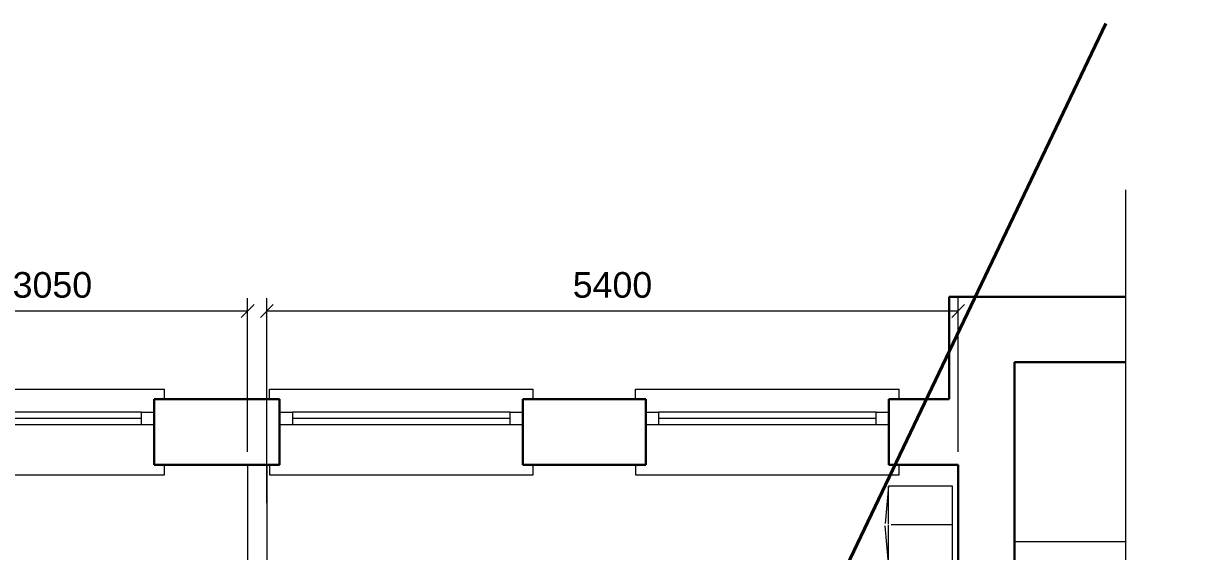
# Model space of a CAD drawing. Header units: metres. Extents: x 14591 to 15202, y 5442 to 5571.
# Drawn here: x 14885.28 to 14894.4, y 5553.8 to 5557.92 of the extents above; entities that cross this region are included whole.
import ezdxf

# ---------------------------------------------------------------- set-up
doc = ezdxf.new("R2010")
doc.units = ezdxf.units.M
doc.header["$MEASUREMENT"] = 0
doc.layers.get('Defpoints').update_dxf_attribs({"lineweight": 0})
doc.layers.add('Стены', color=7, linetype='Continuous', lineweight=13)
doc.layers.add('ТХ Мебель', color=7, linetype='Continuous', lineweight=30)
doc.styles.add('Style-Arial', font='arial.ttf')
doc.styles.add('Style-txt', font='txt.shx')
doc.dimstyles.new('100', dxfattribs={"dimtxt": 0.25, "dimasz": 0.1875, "dimexe": 0.125, "dimexo": 0.125, "dimgap": 0.0625, "dimtad": 1, "dimdec": 0, "dimlfac": 1000, "dimzin": 11, "dimdsep": 46, "dimtxsty": 'Style-txt', "dimblk": 'OBLIQUE', "dimcen": 0.09, "dimadec": 0, "dimazin": 3, "dimtfac": 1, "dimtdec": 0, "dimtmove": 0, "dimatfit": 3, "dimldrblk": 'TerminatorOpen', "dimfxl": 1, "dimfrac": 2, "dimtzin": 11, "dimlwd": 0, "dimlwe": 0, "dimarcsym": 0})

# ---------------------------------------------------------------- blocks, each defined once
blk = doc.blocks.new('*U54')
at = {"layer": 'Стены', "color": 7, "linetype": 'Continuous', "lineweight": 0}
for p, q in [((-0.335, -1.03), (-0.335, 1.03)), ((-0.255, 1.03), (-0.335, 1.03)), ((0.335, 1.03), (0.255, 1.03)), ((0.335, -1.03), (0.335, 1.03)), ((-0.155, 0.85), (-0.155, -0.85)), ((-0.105, 0.85), (-0.105, -0.85)), ((-0.055, 0.85), (-0.055, -0.85)), ((-0.255, -1.03), (-0.335, -1.03)), ((0.255, -1.03), (0.335, -1.03))]:
    blk.add_line(p, q, dxfattribs=at)
at = {"layer": 'Стены', "color": 7, "linetype": 'Continuous', "lineweight": 30}
for p, q in [((0.255, 0.95), (-0.255, 0.95)), ((0.255, -0.95), (-0.255, -0.95))]:
    blk.add_line(p, q, dxfattribs=at)
at = {"layer": 'Стены', "color": 7, "linetype": 'Continuous', "lineweight": 13, "flags": 128}
for points in [[(-0.155, 0.85), (-0.155, 0.95), (-0.055, 0.95), (-0.055, 0.85), (-0.155, 0.85)], [(-0.155, -0.95), (-0.155, -0.85), (-0.055, -0.85), (-0.055, -0.95), (-0.155, -0.95)]]:
    blk.add_lwpolyline(points, close=True, dxfattribs=at)
blk = doc.blocks.new('_Oblique')
at = {"color": 0, "linetype": 'ByBlock', "lineweight": -2}
blk.add_line((0.5, 0.5), (-0.5, -0.5), dxfattribs=at)
blk = doc.blocks.new('*D115')
at = {"color": 7, "linetype": 'Continuous', "lineweight": 0, "transparency": 16777216}
for p, q in [((14883.9828, 5554.58), (14883.9828, 5555.7796)), ((14887.0328, 5554.58), (14887.0328, 5555.7796))]:
    blk.add_line(p, q, dxfattribs=at)
at = {"color": 0, "linetype": 'Continuous', "lineweight": 0, "transparency": 16777216}
blk.add_line((14883.9828, 5555.6796), (14887.0328, 5555.6796), dxfattribs=at)
at = {"layer": 'Defpoints', "color": 0, "linetype": 'Continuous', "lineweight": 40, "transparency": 16777216}
for p in [(14887.0328, 5555.6796), (14883.9828, 5554.48), (14887.0328, 5554.48)]:
    blk.add_point(p, dxfattribs=at)
at = {"color": 0, "linetype": 'Continuous', "lineweight": 0, "transparency": 16777216, "xscale": 0.1, "yscale": 0.1, "zscale": 0.1, "rotation": 180}
blk.add_blockref('_Oblique', (14883.9828, 5555.6796), dxfattribs=at)
at = {"color": 0, "linetype": 'Continuous', "lineweight": 0, "transparency": 16777216, "xscale": 0.1, "yscale": 0.1, "zscale": 0.1}
blk.add_blockref('_Oblique', (14887.0328, 5555.6796), dxfattribs=at)
at = {"color": 0, "linetype": 'Continuous', "lineweight": 0, "transparency": 16777216, "insert": (14885.5078, 5555.8818), "char_height": 0.2, "attachment_point": 5, "style": 'Style-Arial'}
blk.add_mtext('3050', dxfattribs=at)
blk = doc.blocks.new('TerminatorOpen')
at = {"color": 0, "linetype": 'ByBlock', "lineweight": -2}
for q in [(-1, 0.5), (-1, 0), (-1, -0.5)]:
    blk.add_line((0, 0), q, dxfattribs=at)
blk = doc.blocks.new('*D116')
at = {"color": 7, "linetype": 'Continuous', "lineweight": 0, "transparency": 16777216}
for p, q in [((14887.1828, 5554.18), (14887.1828, 5555.7796)), ((14892.5828, 5554.58), (14892.5828, 5555.7796))]:
    blk.add_line(p, q, dxfattribs=at)
at = {"color": 0, "linetype": 'Continuous', "lineweight": 0, "transparency": 16777216}
blk.add_line((14887.1828, 5555.6796), (14892.5828, 5555.6796), dxfattribs=at)
at = {"layer": 'Defpoints', "color": 0, "linetype": 'Continuous', "lineweight": 40, "transparency": 16777216}
for p in [(14892.5828, 5555.6796), (14892.5828, 5554.48), (14887.1828, 5554.08)]:
    blk.add_point(p, dxfattribs=at)
at = {"color": 0, "linetype": 'Continuous', "lineweight": 0, "transparency": 16777216, "xscale": 0.1, "yscale": 0.1, "zscale": 0.1, "rotation": 180}
blk.add_blockref('_Oblique', (14887.1828, 5555.6796), dxfattribs=at)
at = {"color": 0, "linetype": 'Continuous', "lineweight": 0, "transparency": 16777216, "xscale": 0.1, "yscale": 0.1, "zscale": 0.1}
blk.add_blockref('_Oblique', (14892.5828, 5555.6796), dxfattribs=at)
at = {"color": 0, "linetype": 'Continuous', "lineweight": 0, "transparency": 16777216, "insert": (14889.8828, 5555.8817), "char_height": 0.2, "attachment_point": 5, "style": 'Style-Arial'}
blk.add_mtext('5400', dxfattribs=at)
blk = doc.blocks.new('*U130')
at = {"layer": 'Стены', "color": 7, "linetype": 'Continuous', "lineweight": 0}
blk.add_line((-0.3, -0.2627), (0.3, -0.2627), dxfattribs=at)
at = {"layer": 'ТХ Мебель', "color": 7, "linetype": 'Continuous', "lineweight": 0, "ltscale": 5e-05}
for p, q in [((-0.3, 0.2373), (-0.0099, 0.2627)), ((-0.3, 0.2373), (-0.0048, 0.2373)), ((-0.3, -0.2627), (-0.3, 0.2373)), ((0, -0.2627), (0, 0.2148)), ((0.0048, 0.2373), (0.3, 0.2373)), ((0.3, 0.2373), (0.0105, 0.2626)), ((0.3, -0.2627), (0.3, 0.2373))]:
    blk.add_line(p, q, dxfattribs=at)

msp = doc.modelspace()

# ---------------------------------------------------------------- linework, layer by layer
at = {"color": 1, "linetype": 'Continuous', "lineweight": 40}
msp.add_line((14873.55109771, 5515.72678387), (14893.7370668, 5557.92395235), dxfattribs=at)
at = {"color": 7, "linetype": 'Continuous', "lineweight": 0, "flags": 128}
msp.add_lwpolyline([(14893.89095207, 5556.62450912), (14893.89095207, 5548.19686619), (14894.3991989, 5548.10220366), (14893.36069069, 5547.96669112), (14893.89095207, 5547.85874569), (14893.89095207, 5539.6879023)], dxfattribs=at)
at = {"layer": 'Стены', "color": 7, "linetype": 'Continuous', "lineweight": 30}
for p, q in [((14892.51275864, 5555.7899997), (14892.51275864, 5554.9899997)), ((14892.51275864, 5555.7899997), (14893.89095207, 5555.7899997)), ((14893.02275864, 5555.2799997), (14893.02275864, 5549.3599997)), ((14893.02275864, 5555.2799997), (14893.89095207, 5555.2799997)), ((14886.30275864, 5554.9899997), (14887.28275864, 5554.9899997)), ((14889.18275864, 5554.9899997), (14890.14275864, 5554.9899997)), ((14892.04275864, 5554.9899997), (14892.51275864, 5554.9899997)), ((14886.30275864, 5554.4799997), (14887.28275864, 5554.4799997)), ((14889.18275864, 5554.4799997), (14890.14275864, 5554.4799997)), ((14892.04275864, 5554.4799997), (14892.58275864, 5554.4799997)), ((14892.58275864, 5554.4799997), (14892.58275864, 5552.4799997))]:
    msp.add_line(p, q, dxfattribs=at)
at = {"layer": 'Стены', "color": 7, "linetype": 'Continuous', "lineweight": 13}
for p, q in [((14887.03275864, 5554.4799997), (14887.03275864, 5553.6799997)), ((14887.18275864, 5554.4799997), (14887.18275864, 5553.6799997))]:
    msp.add_line(p, q, dxfattribs=at)
at = {"layer": 'Стены', "color": 7, "linetype": 'Continuous', "lineweight": 0}
msp.add_line((14893.02275864, 5553.8799997), (14893.89095207, 5553.8799997), dxfattribs=at)

# ---------------------------------------------------------------- block references
at = {"layer": 'Стены', "color": 7, "linetype": 'Continuous', "lineweight": 30, "rotation": 270}
for p in [(14885.3528081, 5554.73498028), (14888.2328081, 5554.73498028), (14891.0928081, 5554.73498028)]:
    msp.add_blockref('*U54', p, dxfattribs=at)
at = {"layer": 'ТХ Мебель', "color": 7, "linetype": 'Continuous', "lineweight": 0, "ltscale": 5e-05, "rotation": 90}
msp.add_blockref('*U130', (14892.27537359, 5554.01172517), dxfattribs=at)

# ---------------------------------------------------------------- dimensions: what is measured, and where the dimension line sits
at = {"color": 7, "linetype": 'Continuous', "lineweight": 0}
for base, p1, p2, picture, middle in [((14887.03275864, 5555.67961385), (14883.98275864, 5554.4799997), (14887.03275864, 5554.4799997), '*D115', (14885.50775864, 5555.88179666)), ((14892.58275864, 5555.67961385), (14887.18275864, 5554.0799997), (14892.58275864, 5554.4799997), '*D116', (14889.88275864, 5555.88172845))]:
    dim = msp.add_linear_dim(base=base, p1=p1, p2=p2, dimstyle='100', override={"dimtxt": 0.2, "dimasz": 0.1, "dimexe": 0.1, "dimexo": 0.1, "dimgap": 0.1, "dimdec": 4, "dimtxsty": 'Style-Arial', "dimclre": 7, "dimtdec": 4, "dimtofl": 0, "dimfrac": 0}, dxfattribs=at)
    dim.commit()
    dim.dimension.update_dxf_attribs({"geometry": picture, "text_midpoint": middle})

doc.saveas('drawing.dxf')
